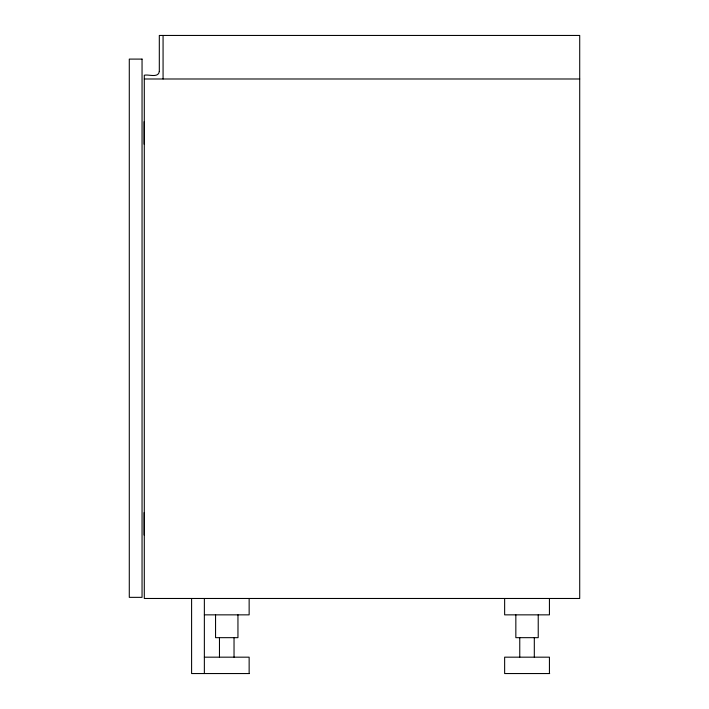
<?xml version="1.0" encoding="UTF-8"?>
<svg xmlns="http://www.w3.org/2000/svg" width="709" height="709" viewBox="0 0 709 709"><rect width="100%" height="100%" fill="white"/><g stroke="black" fill="none" stroke-linecap="round" stroke-linejoin="round"><path stroke-width="1.06" d="M144.299 78.991L579.714 78.991M204.36 614.854L249.143 614.854L249.143 598.476M204.36 657.172L249.143 657.172L249.143 673.55M249.4 673.55L191.598 673.55L191.598 598.476M549.688 673.55L504.64 673.55L504.64 657.172L549.431 657.172L549.431 673.55M549.431 598.476L549.431 614.854L504.64 614.854L504.64 598.476M538.228 614.854L538.228 637.666L515.842 637.666L515.842 614.854M534.311 637.666L534.311 657.172M519.759 637.666L519.759 657.172M237.949 614.854L237.949 637.666L215.554 637.666L215.554 614.854M234.032 637.666L234.032 657.172M219.471 637.666L219.471 657.172M204.36 598.476L204.36 673.55M163.07 35.45L163.07 78.991M144.122 121.691L144.122 144.211M144.122 512.58L144.122 535.1M159.312 71.485C158.32 78.362 148.527 74.09 144.299 75.234L144.299 598.476L579.714 598.476L579.714 35.45L159.312 35.45L159.312 71.485M142.048 59.095L129.286 59.095L129.286 597.35L142.048 597.35L142.048 59.095"/></g></svg>
